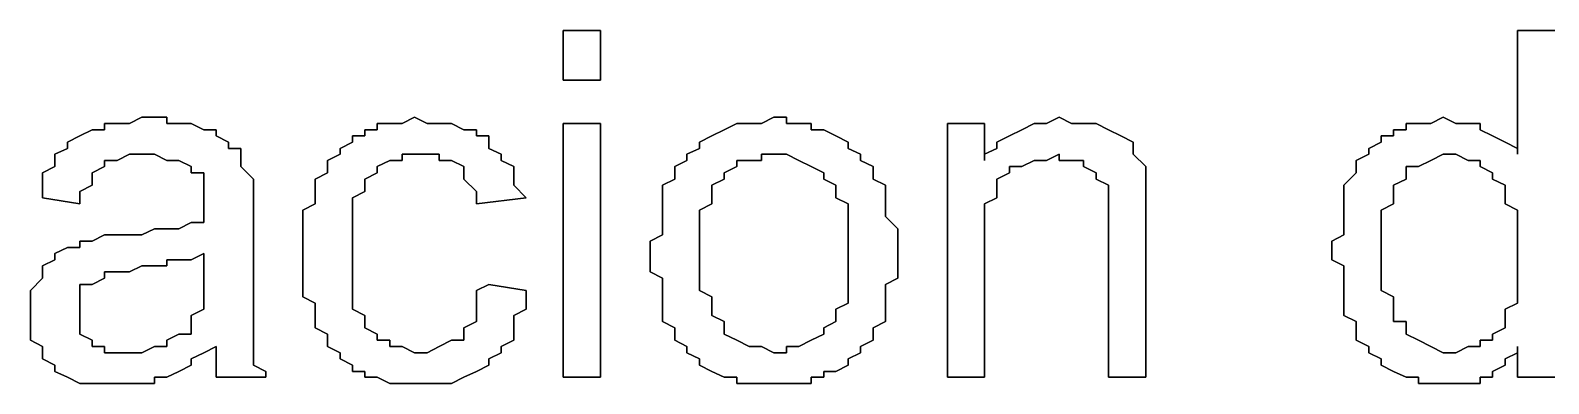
# Model space of a CAD drawing. Header units: metres. Extents: x 2.9 to 42.8, y 1.7 to 28.7.
# Drawn here: x 40.192 to 40.6242, y 16.0549 to 16.1555 of the extents above; entities that cross this region are included whole.
import ezdxf

# ---------------------------------------------------------------- set-up
doc = ezdxf.new("R2010")
doc.units = ezdxf.units.M
doc.layers.add('GRIS', color=8, linetype='Continuous')

msp = doc.modelspace()

# ---------------------------------------------------------------- linework, layer by layer
at = {"layer": 'GRIS', "lineweight": -3}
for points in [[(40.3543, 16.1555), (40.3437, 16.1555), (40.3543, 16.1555)], [(40.3437, 16.1555), (40.3437, 16.1413), (40.3437, 16.1555)], [(40.3543, 16.1413), (40.3543, 16.1555), (40.3543, 16.1413)], [(40.6259, 16.1555), (40.6153, 16.1555), (40.6259, 16.1555)], [(40.6153, 16.1555), (40.6153, 16.1202), (40.6153, 16.1555)], [(40.3437, 16.1413), (40.3543, 16.1413), (40.3437, 16.1413)], [(40.2167, 16.129), (40.2131, 16.129), (40.2167, 16.129)], [(40.2131, 16.129), (40.2131, 16.1272), (40.2131, 16.129)], [(40.2202, 16.129), (40.2167, 16.129), (40.2202, 16.129)], [(40.2237, 16.1308), (40.2202, 16.129), (40.2237, 16.1308)], [(40.2273, 16.1308), (40.2237, 16.1308), (40.2273, 16.1308)], [(40.2308, 16.1308), (40.2273, 16.1308), (40.2308, 16.1308)], [(40.2308, 16.129), (40.2308, 16.1308), (40.2308, 16.129)], [(40.2343, 16.129), (40.2308, 16.129), (40.2343, 16.129)], [(40.2378, 16.129), (40.2343, 16.129), (40.2378, 16.129)], [(40.2414, 16.1272), (40.2378, 16.129), (40.2414, 16.1272)], [(40.2943, 16.129), (40.2907, 16.129), (40.2943, 16.129)], [(40.2907, 16.129), (40.2907, 16.1272), (40.2907, 16.129)], [(40.2978, 16.129), (40.2943, 16.129), (40.2978, 16.129)], [(40.3013, 16.1308), (40.2978, 16.129), (40.3013, 16.1308)], [(40.3049, 16.129), (40.3013, 16.1308), (40.3049, 16.129)], [(40.3084, 16.129), (40.3049, 16.129), (40.3084, 16.129)], [(40.3119, 16.129), (40.3084, 16.129), (40.3119, 16.129)], [(40.3154, 16.1272), (40.3119, 16.129), (40.3154, 16.1272)], [(40.3543, 16.129), (40.3437, 16.129), (40.3543, 16.129)], [(40.3437, 16.129), (40.3437, 16.0567), (40.3437, 16.129)], [(40.3543, 16.0567), (40.3543, 16.129), (40.3543, 16.0567)], [(40.3931, 16.129), (40.3895, 16.1272), (40.3931, 16.129)], [(40.3966, 16.129), (40.3931, 16.129), (40.3966, 16.129)], [(40.4001, 16.129), (40.3966, 16.129), (40.4001, 16.129)], [(40.4036, 16.1308), (40.4001, 16.129), (40.4036, 16.1308)], [(40.4072, 16.1308), (40.4036, 16.1308), (40.4072, 16.1308)], [(40.4072, 16.129), (40.4072, 16.1308), (40.4072, 16.129)], [(40.4107, 16.129), (40.4072, 16.129), (40.4107, 16.129)], [(40.4142, 16.129), (40.4107, 16.129), (40.4142, 16.129)], [(40.4142, 16.1272), (40.4142, 16.129), (40.4142, 16.1272)], [(40.4636, 16.129), (40.453, 16.129), (40.4636, 16.129)], [(40.453, 16.129), (40.453, 16.0567), (40.453, 16.129)], [(40.4636, 16.1184), (40.4636, 16.129), (40.4636, 16.1184)], [(40.4777, 16.129), (40.4742, 16.1272), (40.4777, 16.129)], [(40.4812, 16.129), (40.4777, 16.129), (40.4812, 16.129)], [(40.4848, 16.1308), (40.4812, 16.129), (40.4848, 16.1308)], [(40.4883, 16.129), (40.4848, 16.1308), (40.4883, 16.129)], [(40.4918, 16.129), (40.4883, 16.129), (40.4918, 16.129)], [(40.4954, 16.129), (40.4918, 16.129), (40.4954, 16.129)], [(40.4989, 16.1272), (40.4954, 16.129), (40.4989, 16.1272)], [(40.5871, 16.129), (40.5836, 16.129), (40.5871, 16.129)], [(40.5836, 16.129), (40.5836, 16.1272), (40.5836, 16.129)], [(40.5906, 16.129), (40.5871, 16.129), (40.5906, 16.129)], [(40.5941, 16.1308), (40.5906, 16.129), (40.5941, 16.1308)], [(40.5977, 16.129), (40.5941, 16.1308), (40.5977, 16.129)], [(40.6012, 16.129), (40.5977, 16.129), (40.6012, 16.129)], [(40.6047, 16.129), (40.6012, 16.129), (40.6047, 16.129)], [(40.6047, 16.1272), (40.6047, 16.129), (40.6047, 16.1272)], [(40.2061, 16.1255), (40.2026, 16.1237), (40.2061, 16.1255)], [(40.2026, 16.1237), (40.2026, 16.1219), (40.2026, 16.1237)], [(40.2096, 16.1272), (40.2061, 16.1255), (40.2096, 16.1272)], [(40.2131, 16.1272), (40.2096, 16.1272), (40.2131, 16.1272)], [(40.2449, 16.1272), (40.2414, 16.1272), (40.2449, 16.1272)], [(40.2449, 16.1255), (40.2449, 16.1272), (40.2449, 16.1255)], [(40.2484, 16.1237), (40.2449, 16.1255), (40.2484, 16.1237)], [(40.2484, 16.1219), (40.2484, 16.1237), (40.2484, 16.1219)], [(40.2837, 16.1237), (40.2802, 16.1219), (40.2837, 16.1237)], [(40.2872, 16.1255), (40.2837, 16.1255), (40.2872, 16.1255)], [(40.2837, 16.1255), (40.2837, 16.1237), (40.2837, 16.1255)], [(40.2907, 16.1272), (40.2872, 16.1272), (40.2907, 16.1272)], [(40.2872, 16.1272), (40.2872, 16.1255), (40.2872, 16.1272)], [(40.319, 16.1272), (40.3154, 16.1272), (40.319, 16.1272)], [(40.319, 16.1255), (40.319, 16.1272), (40.319, 16.1255)], [(40.3225, 16.1255), (40.319, 16.1255), (40.3225, 16.1255)], [(40.3225, 16.1237), (40.3225, 16.1255), (40.3225, 16.1237)], [(40.3225, 16.1219), (40.3225, 16.1237), (40.3225, 16.1219)], [(40.386, 16.1255), (40.3825, 16.1237), (40.386, 16.1255)], [(40.3825, 16.1237), (40.3825, 16.1219), (40.3825, 16.1237)], [(40.3895, 16.1272), (40.386, 16.1255), (40.3895, 16.1272)], [(40.4178, 16.1272), (40.4142, 16.1272), (40.4178, 16.1272)], [(40.4213, 16.1255), (40.4178, 16.1272), (40.4213, 16.1255)], [(40.4248, 16.1237), (40.4213, 16.1255), (40.4248, 16.1237)], [(40.4248, 16.1219), (40.4248, 16.1237), (40.4248, 16.1219)], [(40.4707, 16.1255), (40.4671, 16.1237), (40.4707, 16.1255)], [(40.4671, 16.1237), (40.4671, 16.1219), (40.4671, 16.1237)], [(40.4742, 16.1272), (40.4707, 16.1255), (40.4742, 16.1272)], [(40.5024, 16.1255), (40.4989, 16.1272), (40.5024, 16.1255)], [(40.5059, 16.1237), (40.5024, 16.1255), (40.5059, 16.1237)], [(40.5059, 16.1219), (40.5059, 16.1237), (40.5059, 16.1219)], [(40.5765, 16.1237), (40.573, 16.1219), (40.5765, 16.1237)], [(40.58, 16.1255), (40.5765, 16.1255), (40.58, 16.1255)], [(40.5765, 16.1255), (40.5765, 16.1237), (40.5765, 16.1255)], [(40.5836, 16.1272), (40.58, 16.1272), (40.5836, 16.1272)], [(40.58, 16.1272), (40.58, 16.1255), (40.58, 16.1272)], [(40.6082, 16.1255), (40.6047, 16.1272), (40.6082, 16.1255)], [(40.6118, 16.1237), (40.6082, 16.1255), (40.6118, 16.1237)], [(40.6153, 16.1219), (40.6118, 16.1237), (40.6153, 16.1219)], [(40.2026, 16.1219), (40.199, 16.1202), (40.2026, 16.1219)], [(40.199, 16.1202), (40.199, 16.1184), (40.199, 16.1202)], [(40.2167, 16.1184), (40.2202, 16.1202), (40.2167, 16.1184)], [(40.2202, 16.1202), (40.2237, 16.1202), (40.2202, 16.1202)], [(40.2237, 16.1202), (40.2273, 16.1202), (40.2237, 16.1202)], [(40.2273, 16.1202), (40.2308, 16.1184), (40.2273, 16.1202)], [(40.2519, 16.1219), (40.2484, 16.1219), (40.2519, 16.1219)], [(40.2519, 16.1202), (40.2519, 16.1219), (40.2519, 16.1202)], [(40.2519, 16.1184), (40.2519, 16.1202), (40.2519, 16.1184)], [(40.2802, 16.1202), (40.2766, 16.1184), (40.2802, 16.1202)], [(40.2802, 16.1219), (40.2802, 16.1202), (40.2802, 16.1219)], [(40.2978, 16.1184), (40.2978, 16.1202), (40.2978, 16.1184)], [(40.2978, 16.1202), (40.3013, 16.1202), (40.2978, 16.1202)], [(40.3013, 16.1202), (40.3049, 16.1202), (40.3013, 16.1202)], [(40.3049, 16.1202), (40.3084, 16.1202), (40.3049, 16.1202)], [(40.3084, 16.1202), (40.3084, 16.1184), (40.3084, 16.1202)], [(40.326, 16.1202), (40.3225, 16.1219), (40.326, 16.1202)], [(40.326, 16.1184), (40.326, 16.1202), (40.326, 16.1184)], [(40.3825, 16.1219), (40.3789, 16.1202), (40.3825, 16.1219)], [(40.3789, 16.1202), (40.3789, 16.1184), (40.3789, 16.1202)], [(40.4001, 16.1184), (40.4001, 16.1202), (40.4001, 16.1184)], [(40.4001, 16.1202), (40.4036, 16.1202), (40.4001, 16.1202)], [(40.4036, 16.1202), (40.4072, 16.1202), (40.4036, 16.1202)], [(40.4072, 16.1202), (40.4107, 16.1184), (40.4072, 16.1202)], [(40.4283, 16.1202), (40.4248, 16.1219), (40.4283, 16.1202)], [(40.4283, 16.1184), (40.4283, 16.1202), (40.4283, 16.1184)], [(40.4671, 16.1219), (40.4636, 16.1202), (40.4671, 16.1219)], [(40.4636, 16.1202), (40.4636, 16.1184), (40.4636, 16.1202)], [(40.4812, 16.1184), (40.4848, 16.1202), (40.4812, 16.1184)], [(40.4848, 16.1202), (40.4848, 16.1184), (40.4848, 16.1202)], [(40.5059, 16.1202), (40.5059, 16.1219), (40.5059, 16.1202)], [(40.5095, 16.1167), (40.5059, 16.1202), (40.5095, 16.1167)], [(40.573, 16.1202), (40.5694, 16.1184), (40.573, 16.1202)], [(40.573, 16.1219), (40.573, 16.1202), (40.573, 16.1219)], [(40.5906, 16.1184), (40.5941, 16.1202), (40.5906, 16.1184)], [(40.5941, 16.1202), (40.5977, 16.1202), (40.5941, 16.1202)], [(40.5977, 16.1202), (40.6012, 16.1184), (40.5977, 16.1202)], [(40.6153, 16.1202), (40.6153, 16.1219), (40.6153, 16.1202)], [(40.199, 16.1167), (40.1955, 16.1149), (40.199, 16.1167)], [(40.1955, 16.1149), (40.1955, 16.1131), (40.1955, 16.1149)], [(40.199, 16.1184), (40.199, 16.1167), (40.199, 16.1184)], [(40.2096, 16.1149), (40.2131, 16.1167), (40.2096, 16.1149)], [(40.2096, 16.1131), (40.2096, 16.1149), (40.2096, 16.1131)], [(40.2131, 16.1167), (40.2131, 16.1184), (40.2131, 16.1167)], [(40.2131, 16.1184), (40.2167, 16.1184), (40.2131, 16.1184)], [(40.2308, 16.1184), (40.2343, 16.1184), (40.2308, 16.1184)], [(40.2343, 16.1184), (40.2378, 16.1167), (40.2343, 16.1184)], [(40.2378, 16.1167), (40.2378, 16.1149), (40.2378, 16.1167)], [(40.2378, 16.1149), (40.2414, 16.1149), (40.2378, 16.1149)], [(40.2414, 16.1149), (40.2414, 16.1131), (40.2414, 16.1149)], [(40.2519, 16.1167), (40.2519, 16.1184), (40.2519, 16.1167)], [(40.2555, 16.1131), (40.2519, 16.1167), (40.2555, 16.1131)], [(40.2766, 16.1149), (40.2731, 16.1131), (40.2766, 16.1149)], [(40.2766, 16.1184), (40.2766, 16.1167), (40.2766, 16.1184)], [(40.2766, 16.1167), (40.2766, 16.1149), (40.2766, 16.1167)], [(40.2872, 16.1131), (40.2907, 16.1149), (40.2872, 16.1131)], [(40.2907, 16.1167), (40.2943, 16.1184), (40.2907, 16.1167)], [(40.2907, 16.1149), (40.2907, 16.1167), (40.2907, 16.1149)], [(40.2943, 16.1184), (40.2978, 16.1184), (40.2943, 16.1184)], [(40.3084, 16.1184), (40.3119, 16.1184), (40.3084, 16.1184)], [(40.3119, 16.1184), (40.3154, 16.1167), (40.3119, 16.1184)], [(40.3154, 16.1167), (40.3154, 16.1149), (40.3154, 16.1167)], [(40.3154, 16.1149), (40.3154, 16.1131), (40.3154, 16.1149)], [(40.3296, 16.1167), (40.326, 16.1184), (40.3296, 16.1167)], [(40.3296, 16.1149), (40.3296, 16.1167), (40.3296, 16.1149)], [(40.3296, 16.1131), (40.3296, 16.1149), (40.3296, 16.1131)], [(40.3789, 16.1184), (40.3754, 16.1167), (40.3789, 16.1184)], [(40.3754, 16.1167), (40.3754, 16.1149), (40.3754, 16.1167)], [(40.3754, 16.1149), (40.3754, 16.1131), (40.3754, 16.1149)], [(40.3895, 16.1149), (40.3931, 16.1167), (40.3895, 16.1149)], [(40.3895, 16.1131), (40.3895, 16.1149), (40.3895, 16.1131)], [(40.3931, 16.1167), (40.3931, 16.1184), (40.3931, 16.1167)], [(40.3931, 16.1184), (40.3966, 16.1184), (40.3931, 16.1184)], [(40.3966, 16.1184), (40.4001, 16.1184), (40.3966, 16.1184)], [(40.4107, 16.1184), (40.4142, 16.1167), (40.4107, 16.1184)], [(40.4142, 16.1167), (40.4178, 16.1149), (40.4142, 16.1167)], [(40.4178, 16.1149), (40.4178, 16.1131), (40.4178, 16.1149)], [(40.4319, 16.1167), (40.4283, 16.1184), (40.4319, 16.1167)], [(40.4319, 16.1149), (40.4319, 16.1167), (40.4319, 16.1149)], [(40.4319, 16.1131), (40.4319, 16.1149), (40.4319, 16.1131)], [(40.4671, 16.1131), (40.4707, 16.1149), (40.4671, 16.1131)], [(40.4707, 16.1149), (40.4707, 16.1167), (40.4707, 16.1149)], [(40.4707, 16.1167), (40.4742, 16.1167), (40.4707, 16.1167)], [(40.4742, 16.1167), (40.4777, 16.1184), (40.4742, 16.1167)], [(40.4777, 16.1184), (40.4812, 16.1184), (40.4777, 16.1184)], [(40.4848, 16.1184), (40.4883, 16.1184), (40.4848, 16.1184)], [(40.4883, 16.1184), (40.4918, 16.1184), (40.4883, 16.1184)], [(40.4918, 16.1184), (40.4918, 16.1167), (40.4918, 16.1184)], [(40.4918, 16.1167), (40.4954, 16.1149), (40.4918, 16.1167)], [(40.4954, 16.1149), (40.4954, 16.1131), (40.4954, 16.1149)], [(40.5095, 16.1149), (40.5095, 16.1167), (40.5095, 16.1149)], [(40.5095, 16.1131), (40.5095, 16.1149), (40.5095, 16.1131)], [(40.5694, 16.1149), (40.5659, 16.1114), (40.5694, 16.1149)], [(40.5694, 16.1184), (40.5694, 16.1167), (40.5694, 16.1184)], [(40.5694, 16.1167), (40.5694, 16.1149), (40.5694, 16.1167)], [(40.5836, 16.1149), (40.5836, 16.1167), (40.5836, 16.1149)], [(40.5836, 16.1167), (40.5871, 16.1167), (40.5836, 16.1167)], [(40.5836, 16.1131), (40.5836, 16.1149), (40.5836, 16.1131)], [(40.5871, 16.1167), (40.5906, 16.1184), (40.5871, 16.1167)], [(40.6012, 16.1184), (40.6047, 16.1184), (40.6012, 16.1184)], [(40.6047, 16.1184), (40.6047, 16.1167), (40.6047, 16.1184)], [(40.6047, 16.1167), (40.6082, 16.1149), (40.6047, 16.1167)], [(40.6082, 16.1149), (40.6082, 16.1131), (40.6082, 16.1149)], [(40.1955, 16.1131), (40.1955, 16.1096), (40.1955, 16.1131)], [(40.2061, 16.1096), (40.2096, 16.1114), (40.2061, 16.1096)], [(40.2096, 16.1114), (40.2096, 16.1131), (40.2096, 16.1114)], [(40.2414, 16.1131), (40.2414, 16.1114), (40.2414, 16.1131)], [(40.2414, 16.1114), (40.2414, 16.1078), (40.2414, 16.1114)], [(40.2555, 16.1096), (40.2555, 16.1131), (40.2555, 16.1096)], [(40.2731, 16.1131), (40.2731, 16.1114), (40.2731, 16.1131)], [(40.2731, 16.1114), (40.2731, 16.1096), (40.2731, 16.1114)], [(40.2872, 16.1114), (40.2872, 16.1131), (40.2872, 16.1114)], [(40.2872, 16.1096), (40.2872, 16.1114), (40.2872, 16.1096)], [(40.3154, 16.1131), (40.319, 16.1096), (40.3154, 16.1131)], [(40.3296, 16.1114), (40.3296, 16.1131), (40.3296, 16.1114)], [(40.3331, 16.1078), (40.3296, 16.1114), (40.3331, 16.1078)], [(40.3754, 16.1131), (40.3719, 16.1114), (40.3754, 16.1131)], [(40.3719, 16.1114), (40.3719, 16.1096), (40.3719, 16.1114)], [(40.386, 16.1114), (40.3895, 16.1131), (40.386, 16.1114)], [(40.386, 16.1096), (40.386, 16.1114), (40.386, 16.1096)], [(40.4178, 16.1131), (40.4213, 16.1114), (40.4178, 16.1131)], [(40.4213, 16.1114), (40.4213, 16.1096), (40.4213, 16.1114)], [(40.4354, 16.1114), (40.4319, 16.1131), (40.4354, 16.1114)], [(40.4354, 16.1096), (40.4354, 16.1114), (40.4354, 16.1096)], [(40.4671, 16.1114), (40.4671, 16.1131), (40.4671, 16.1114)], [(40.4671, 16.1096), (40.4671, 16.1114), (40.4671, 16.1096)], [(40.4954, 16.1131), (40.4989, 16.1114), (40.4954, 16.1131)], [(40.4989, 16.1114), (40.4989, 16.1096), (40.4989, 16.1114)], [(40.5095, 16.1114), (40.5095, 16.1131), (40.5095, 16.1114)], [(40.5095, 16.1096), (40.5095, 16.1114), (40.5095, 16.1096)], [(40.5659, 16.1114), (40.5659, 16.1096), (40.5659, 16.1114)], [(40.58, 16.1114), (40.5836, 16.1131), (40.58, 16.1114)], [(40.58, 16.1096), (40.58, 16.1114), (40.58, 16.1096)], [(40.6082, 16.1131), (40.6118, 16.1114), (40.6082, 16.1131)], [(40.6118, 16.1114), (40.6118, 16.1096), (40.6118, 16.1114)], [(40.1955, 16.1096), (40.1955, 16.1078), (40.1955, 16.1096)], [(40.1955, 16.1078), (40.2061, 16.1061), (40.1955, 16.1078)], [(40.2061, 16.1061), (40.2061, 16.1096), (40.2061, 16.1061)], [(40.2414, 16.1078), (40.2414, 16.1043), (40.2414, 16.1078)], [(40.2555, 16.1078), (40.2555, 16.1096), (40.2555, 16.1078)], [(40.2555, 16.1043), (40.2555, 16.1078), (40.2555, 16.1043)], [(40.2731, 16.1096), (40.2731, 16.1061), (40.2731, 16.1096)], [(40.2837, 16.1078), (40.2872, 16.1096), (40.2837, 16.1078)], [(40.2837, 16.1061), (40.2837, 16.1078), (40.2837, 16.1061)], [(40.319, 16.1096), (40.319, 16.1078), (40.319, 16.1096)], [(40.319, 16.1078), (40.319, 16.1061), (40.319, 16.1078)], [(40.319, 16.1061), (40.3331, 16.1078), (40.319, 16.1061)], [(40.3719, 16.1096), (40.3719, 16.1078), (40.3719, 16.1096)], [(40.3719, 16.1078), (40.3719, 16.1061), (40.3719, 16.1078)], [(40.386, 16.1078), (40.386, 16.1096), (40.386, 16.1078)], [(40.386, 16.1061), (40.386, 16.1078), (40.386, 16.1061)], [(40.4213, 16.1096), (40.4213, 16.1078), (40.4213, 16.1096)], [(40.4213, 16.1078), (40.4248, 16.1061), (40.4213, 16.1078)], [(40.4354, 16.1061), (40.4354, 16.1096), (40.4354, 16.1061)], [(40.4636, 16.1061), (40.4671, 16.1078), (40.4636, 16.1061)], [(40.4671, 16.1078), (40.4671, 16.1096), (40.4671, 16.1078)], [(40.4989, 16.1096), (40.4989, 16.1078), (40.4989, 16.1096)], [(40.4989, 16.1078), (40.4989, 16.1061), (40.4989, 16.1078)], [(40.5095, 16.1061), (40.5095, 16.1096), (40.5095, 16.1061)], [(40.5659, 16.1096), (40.5659, 16.1061), (40.5659, 16.1096)], [(40.58, 16.1078), (40.58, 16.1096), (40.58, 16.1078)], [(40.58, 16.1061), (40.58, 16.1078), (40.58, 16.1061)], [(40.6118, 16.1096), (40.6118, 16.1078), (40.6118, 16.1096)], [(40.6118, 16.1078), (40.6118, 16.1061), (40.6118, 16.1078)], [(40.2414, 16.1043), (40.2414, 16.1025), (40.2414, 16.1043)], [(40.2414, 16.1025), (40.2414, 16.1008), (40.2414, 16.1025)], [(40.2555, 16.1025), (40.2555, 16.1043), (40.2555, 16.1025)], [(40.2555, 16.0867), (40.2555, 16.1025), (40.2555, 16.0867)], [(40.2731, 16.1061), (40.2696, 16.1043), (40.2731, 16.1061)], [(40.2696, 16.1043), (40.2696, 16.1025), (40.2696, 16.1043)], [(40.2696, 16.1025), (40.2696, 16.099), (40.2696, 16.1025)], [(40.2837, 16.1043), (40.2837, 16.1061), (40.2837, 16.1043)], [(40.2837, 16.1008), (40.2837, 16.1043), (40.2837, 16.1008)], [(40.3719, 16.1061), (40.3719, 16.1025), (40.3719, 16.1061)], [(40.3719, 16.1025), (40.3719, 16.1008), (40.3719, 16.1025)], [(40.3825, 16.1043), (40.386, 16.1061), (40.3825, 16.1043)], [(40.3825, 16.1008), (40.3825, 16.1043), (40.3825, 16.1008)], [(40.4248, 16.1061), (40.4248, 16.1025), (40.4248, 16.1061)], [(40.4248, 16.1025), (40.4248, 16.1008), (40.4248, 16.1025)], [(40.4354, 16.1043), (40.4354, 16.1061), (40.4354, 16.1043)], [(40.4354, 16.1025), (40.4354, 16.1043), (40.4354, 16.1025)], [(40.4389, 16.099), (40.4354, 16.1025), (40.4389, 16.099)], [(40.4636, 16.1025), (40.4636, 16.1061), (40.4636, 16.1025)], [(40.4636, 16.1008), (40.4636, 16.1025), (40.4636, 16.1008)], [(40.4989, 16.1061), (40.4989, 16.1025), (40.4989, 16.1061)], [(40.4989, 16.1025), (40.4989, 16.1008), (40.4989, 16.1025)], [(40.5095, 16.1043), (40.5095, 16.1061), (40.5095, 16.1043)], [(40.5095, 16.1008), (40.5095, 16.1043), (40.5095, 16.1008)], [(40.5659, 16.1061), (40.5659, 16.1043), (40.5659, 16.1061)], [(40.5659, 16.1043), (40.5659, 16.1025), (40.5659, 16.1043)], [(40.5659, 16.1025), (40.5659, 16.099), (40.5659, 16.1025)], [(40.5765, 16.1043), (40.58, 16.1061), (40.5765, 16.1043)], [(40.5765, 16.1008), (40.5765, 16.1043), (40.5765, 16.1008)], [(40.6118, 16.1061), (40.6153, 16.1043), (40.6118, 16.1061)], [(40.6153, 16.1043), (40.6153, 16.1025), (40.6153, 16.1043)], [(40.6153, 16.1025), (40.6153, 16.099), (40.6153, 16.1025)], [(40.2273, 16.099), (40.2237, 16.0973), (40.2273, 16.099)], [(40.2308, 16.099), (40.2273, 16.099), (40.2308, 16.099)], [(40.2343, 16.099), (40.2308, 16.099), (40.2343, 16.099)], [(40.2378, 16.1008), (40.2343, 16.099), (40.2378, 16.1008)], [(40.2414, 16.1008), (40.2378, 16.1008), (40.2414, 16.1008)], [(40.2696, 16.099), (40.2696, 16.0973), (40.2696, 16.099)], [(40.2837, 16.099), (40.2837, 16.1008), (40.2837, 16.099)], [(40.2837, 16.0955), (40.2837, 16.099), (40.2837, 16.0955)], [(40.3719, 16.1008), (40.3719, 16.0973), (40.3719, 16.1008)], [(40.3825, 16.099), (40.3825, 16.1008), (40.3825, 16.099)], [(40.3825, 16.0955), (40.3825, 16.099), (40.3825, 16.0955)], [(40.4248, 16.1008), (40.4248, 16.0973), (40.4248, 16.1008)], [(40.4389, 16.0973), (40.4389, 16.099), (40.4389, 16.0973)], [(40.4636, 16.0973), (40.4636, 16.1008), (40.4636, 16.0973)], [(40.4989, 16.1008), (40.4989, 16.0567), (40.4989, 16.1008)], [(40.5095, 16.0567), (40.5095, 16.1008), (40.5095, 16.0567)], [(40.5659, 16.099), (40.5659, 16.0973), (40.5659, 16.099)], [(40.5765, 16.099), (40.5765, 16.1008), (40.5765, 16.099)], [(40.5765, 16.0955), (40.5765, 16.099), (40.5765, 16.0955)], [(40.6153, 16.099), (40.6153, 16.0973), (40.6153, 16.099)], [(40.2026, 16.0937), (40.199, 16.092), (40.2026, 16.0937)], [(40.2061, 16.0937), (40.2026, 16.0937), (40.2061, 16.0937)], [(40.2096, 16.0955), (40.2061, 16.0955), (40.2096, 16.0955)], [(40.2061, 16.0955), (40.2061, 16.0937), (40.2061, 16.0955)], [(40.2131, 16.0973), (40.2096, 16.0955), (40.2131, 16.0973)], [(40.2167, 16.0973), (40.2131, 16.0973), (40.2167, 16.0973)], [(40.2202, 16.0973), (40.2167, 16.0973), (40.2202, 16.0973)], [(40.2237, 16.0973), (40.2202, 16.0973), (40.2237, 16.0973)], [(40.2696, 16.0973), (40.2696, 16.0937), (40.2696, 16.0973)], [(40.2696, 16.0937), (40.2696, 16.092), (40.2696, 16.0937)], [(40.2837, 16.0937), (40.2837, 16.0955), (40.2837, 16.0937)], [(40.2837, 16.092), (40.2837, 16.0937), (40.2837, 16.092)], [(40.3719, 16.0973), (40.3684, 16.0955), (40.3719, 16.0973)], [(40.3684, 16.0955), (40.3684, 16.092), (40.3684, 16.0955)], [(40.3825, 16.0937), (40.3825, 16.0955), (40.3825, 16.0937)], [(40.3825, 16.092), (40.3825, 16.0937), (40.3825, 16.092)], [(40.4248, 16.0973), (40.4248, 16.0955), (40.4248, 16.0973)], [(40.4248, 16.0955), (40.4248, 16.092), (40.4248, 16.0955)], [(40.4389, 16.0937), (40.4389, 16.0973), (40.4389, 16.0937)], [(40.4389, 16.0902), (40.4389, 16.0937), (40.4389, 16.0902)], [(40.4636, 16.0955), (40.4636, 16.0973), (40.4636, 16.0955)], [(40.4636, 16.0567), (40.4636, 16.0955), (40.4636, 16.0567)], [(40.5659, 16.0973), (40.5624, 16.0955), (40.5659, 16.0973)], [(40.5624, 16.0955), (40.5624, 16.092), (40.5624, 16.0955)], [(40.5765, 16.0937), (40.5765, 16.0955), (40.5765, 16.0937)], [(40.5765, 16.092), (40.5765, 16.0937), (40.5765, 16.092)], [(40.6153, 16.0973), (40.6153, 16.0937), (40.6153, 16.0973)], [(40.6153, 16.0937), (40.6153, 16.0902), (40.6153, 16.0937)], [(40.199, 16.0902), (40.1955, 16.0884), (40.199, 16.0902)], [(40.199, 16.092), (40.199, 16.0902), (40.199, 16.092)], [(40.2308, 16.0884), (40.2308, 16.0902), (40.2308, 16.0884)], [(40.2308, 16.0902), (40.2343, 16.0902), (40.2308, 16.0902)], [(40.2343, 16.0902), (40.2378, 16.0902), (40.2343, 16.0902)], [(40.2378, 16.0902), (40.2414, 16.092), (40.2378, 16.0902)], [(40.2414, 16.092), (40.2414, 16.0884), (40.2414, 16.092)], [(40.2696, 16.092), (40.2696, 16.0902), (40.2696, 16.092)], [(40.2696, 16.0902), (40.2696, 16.0867), (40.2696, 16.0902)], [(40.2837, 16.0884), (40.2837, 16.092), (40.2837, 16.0884)], [(40.3684, 16.092), (40.3684, 16.0902), (40.3684, 16.092)], [(40.3684, 16.0902), (40.3684, 16.0867), (40.3684, 16.0902)], [(40.3825, 16.0884), (40.3825, 16.092), (40.3825, 16.0884)], [(40.4248, 16.092), (40.4248, 16.0884), (40.4248, 16.092)], [(40.4389, 16.0867), (40.4389, 16.0902), (40.4389, 16.0867)], [(40.5624, 16.092), (40.5624, 16.0902), (40.5624, 16.092)], [(40.5624, 16.0902), (40.5659, 16.0884), (40.5624, 16.0902)], [(40.5765, 16.0884), (40.5765, 16.092), (40.5765, 16.0884)], [(40.6153, 16.0902), (40.6153, 16.0884), (40.6153, 16.0902)], [(40.1955, 16.0849), (40.192, 16.0814), (40.1955, 16.0849)], [(40.1955, 16.0884), (40.1955, 16.0867), (40.1955, 16.0884)], [(40.1955, 16.0867), (40.1955, 16.0849), (40.1955, 16.0867)], [(40.2096, 16.0831), (40.2131, 16.0849), (40.2096, 16.0831)], [(40.2131, 16.0849), (40.2131, 16.0867), (40.2131, 16.0849)], [(40.2131, 16.0867), (40.2167, 16.0867), (40.2131, 16.0867)], [(40.2167, 16.0867), (40.2202, 16.0867), (40.2167, 16.0867)], [(40.2202, 16.0867), (40.2237, 16.0884), (40.2202, 16.0867)], [(40.2237, 16.0884), (40.2273, 16.0884), (40.2237, 16.0884)], [(40.2273, 16.0884), (40.2308, 16.0884), (40.2273, 16.0884)], [(40.2414, 16.0884), (40.2414, 16.0867), (40.2414, 16.0884)], [(40.2414, 16.0867), (40.2414, 16.0849), (40.2414, 16.0867)], [(40.2414, 16.0849), (40.2414, 16.0814), (40.2414, 16.0849)], [(40.2555, 16.0831), (40.2555, 16.0867), (40.2555, 16.0831)], [(40.2696, 16.0867), (40.2696, 16.0849), (40.2696, 16.0867)], [(40.2696, 16.0849), (40.2696, 16.0814), (40.2696, 16.0849)], [(40.2837, 16.0867), (40.2837, 16.0884), (40.2837, 16.0867)], [(40.2837, 16.0831), (40.2837, 16.0867), (40.2837, 16.0831)], [(40.3684, 16.0867), (40.3719, 16.0849), (40.3684, 16.0867)], [(40.3719, 16.0849), (40.3719, 16.0814), (40.3719, 16.0849)], [(40.3825, 16.0867), (40.3825, 16.0884), (40.3825, 16.0867)], [(40.3825, 16.0831), (40.3825, 16.0867), (40.3825, 16.0831)], [(40.4248, 16.0884), (40.4248, 16.0849), (40.4248, 16.0884)], [(40.4248, 16.0849), (40.4248, 16.0831), (40.4248, 16.0849)], [(40.4354, 16.0831), (40.4389, 16.0849), (40.4354, 16.0831)], [(40.4389, 16.0849), (40.4389, 16.0867), (40.4389, 16.0849)], [(40.5659, 16.0884), (40.5659, 16.0867), (40.5659, 16.0884)], [(40.5659, 16.0867), (40.5659, 16.0831), (40.5659, 16.0867)], [(40.5765, 16.0867), (40.5765, 16.0884), (40.5765, 16.0867)], [(40.5765, 16.0831), (40.5765, 16.0867), (40.5765, 16.0831)], [(40.6153, 16.0884), (40.6153, 16.0849), (40.6153, 16.0884)], [(40.6153, 16.0849), (40.6153, 16.0831), (40.6153, 16.0849)], [(40.192, 16.0814), (40.192, 16.0796), (40.192, 16.0814)], [(40.2061, 16.0814), (40.2061, 16.0831), (40.2061, 16.0814)], [(40.2061, 16.0831), (40.2096, 16.0831), (40.2061, 16.0831)], [(40.2061, 16.0796), (40.2061, 16.0814), (40.2061, 16.0796)], [(40.2414, 16.0814), (40.2414, 16.0796), (40.2414, 16.0814)], [(40.2555, 16.0796), (40.2555, 16.0831), (40.2555, 16.0796)], [(40.2696, 16.0814), (40.2696, 16.0796), (40.2696, 16.0814)], [(40.2837, 16.0814), (40.2837, 16.0831), (40.2837, 16.0814)], [(40.2837, 16.0796), (40.2837, 16.0814), (40.2837, 16.0796)], [(40.3225, 16.0831), (40.319, 16.0814), (40.3225, 16.0831)], [(40.319, 16.0814), (40.319, 16.0778), (40.319, 16.0814)], [(40.3331, 16.0814), (40.3225, 16.0831), (40.3331, 16.0814)], [(40.3331, 16.0778), (40.3331, 16.0814), (40.3331, 16.0778)], [(40.3719, 16.0814), (40.3719, 16.0796), (40.3719, 16.0814)], [(40.3825, 16.0814), (40.3825, 16.0831), (40.3825, 16.0814)], [(40.386, 16.0796), (40.3825, 16.0814), (40.386, 16.0796)], [(40.4248, 16.0831), (40.4248, 16.0814), (40.4248, 16.0831)], [(40.4248, 16.0814), (40.4248, 16.0778), (40.4248, 16.0814)], [(40.4354, 16.0796), (40.4354, 16.0831), (40.4354, 16.0796)], [(40.5659, 16.0831), (40.5659, 16.0814), (40.5659, 16.0831)], [(40.5659, 16.0814), (40.5659, 16.0796), (40.5659, 16.0814)], [(40.5765, 16.0814), (40.5765, 16.0831), (40.5765, 16.0814)], [(40.58, 16.0796), (40.5765, 16.0814), (40.58, 16.0796)], [(40.6153, 16.0831), (40.6153, 16.0814), (40.6153, 16.0831)], [(40.6153, 16.0814), (40.6153, 16.0778), (40.6153, 16.0814)], [(40.192, 16.0796), (40.192, 16.0778), (40.192, 16.0796)], [(40.192, 16.0778), (40.192, 16.0743), (40.192, 16.0778)], [(40.2061, 16.0761), (40.2061, 16.0796), (40.2061, 16.0761)], [(40.2061, 16.0726), (40.2061, 16.0761), (40.2061, 16.0726)], [(40.2414, 16.0761), (40.2378, 16.0743), (40.2414, 16.0761)], [(40.2414, 16.0796), (40.2414, 16.0778), (40.2414, 16.0796)], [(40.2414, 16.0778), (40.2414, 16.0761), (40.2414, 16.0778)], [(40.2555, 16.0761), (40.2555, 16.0796), (40.2555, 16.0761)], [(40.2555, 16.0743), (40.2555, 16.0761), (40.2555, 16.0743)], [(40.2696, 16.0796), (40.2731, 16.0778), (40.2696, 16.0796)], [(40.2731, 16.0778), (40.2731, 16.0743), (40.2731, 16.0778)], [(40.2837, 16.0761), (40.2837, 16.0796), (40.2837, 16.0761)], [(40.2872, 16.0743), (40.2837, 16.0761), (40.2872, 16.0743)], [(40.319, 16.0778), (40.319, 16.0761), (40.319, 16.0778)], [(40.319, 16.0761), (40.319, 16.0743), (40.319, 16.0761)], [(40.3296, 16.0743), (40.3331, 16.0761), (40.3296, 16.0743)], [(40.3331, 16.0761), (40.3331, 16.0778), (40.3331, 16.0761)], [(40.3719, 16.0796), (40.3719, 16.0778), (40.3719, 16.0796)], [(40.3719, 16.0778), (40.3719, 16.0743), (40.3719, 16.0778)], [(40.386, 16.0778), (40.386, 16.0796), (40.386, 16.0778)], [(40.386, 16.0761), (40.386, 16.0778), (40.386, 16.0761)], [(40.386, 16.0743), (40.386, 16.0761), (40.386, 16.0743)], [(40.4248, 16.0778), (40.4213, 16.0761), (40.4248, 16.0778)], [(40.4213, 16.0761), (40.4213, 16.0743), (40.4213, 16.0761)], [(40.4354, 16.0778), (40.4354, 16.0796), (40.4354, 16.0778)], [(40.4354, 16.0761), (40.4354, 16.0778), (40.4354, 16.0761)], [(40.4354, 16.0743), (40.4354, 16.0761), (40.4354, 16.0743)], [(40.5659, 16.0796), (40.5659, 16.0761), (40.5659, 16.0796)], [(40.5659, 16.0761), (40.5659, 16.0743), (40.5659, 16.0761)], [(40.58, 16.0778), (40.58, 16.0796), (40.58, 16.0778)], [(40.58, 16.0743), (40.58, 16.0778), (40.58, 16.0743)], [(40.6153, 16.0778), (40.6118, 16.0761), (40.6153, 16.0778)], [(40.6118, 16.0761), (40.6118, 16.0743), (40.6118, 16.0761)], [(40.192, 16.0743), (40.192, 16.0726), (40.192, 16.0743)], [(40.192, 16.0726), (40.192, 16.0708), (40.192, 16.0726)], [(40.2061, 16.0708), (40.2061, 16.0726), (40.2061, 16.0708)], [(40.2378, 16.0743), (40.2378, 16.0708), (40.2378, 16.0743)], [(40.2555, 16.0708), (40.2555, 16.0743), (40.2555, 16.0708)], [(40.2731, 16.0743), (40.2731, 16.0726), (40.2731, 16.0743)], [(40.2731, 16.0726), (40.2731, 16.0708), (40.2731, 16.0726)], [(40.2872, 16.0726), (40.2872, 16.0743), (40.2872, 16.0726)], [(40.2872, 16.0708), (40.2872, 16.0726), (40.2872, 16.0708)], [(40.319, 16.0726), (40.3154, 16.0708), (40.319, 16.0726)], [(40.319, 16.0743), (40.319, 16.0726), (40.319, 16.0743)], [(40.3296, 16.0708), (40.3296, 16.0743), (40.3296, 16.0708)], [(40.3719, 16.0743), (40.3719, 16.0726), (40.3719, 16.0743)], [(40.3719, 16.0726), (40.3754, 16.0708), (40.3719, 16.0726)], [(40.3895, 16.0726), (40.386, 16.0743), (40.3895, 16.0726)], [(40.3895, 16.0708), (40.3895, 16.0726), (40.3895, 16.0708)], [(40.4213, 16.0726), (40.4178, 16.0708), (40.4213, 16.0726)], [(40.4213, 16.0743), (40.4213, 16.0726), (40.4213, 16.0743)], [(40.4319, 16.0708), (40.4354, 16.0726), (40.4319, 16.0708)], [(40.4354, 16.0726), (40.4354, 16.0743), (40.4354, 16.0726)], [(40.5659, 16.0743), (40.5694, 16.0726), (40.5659, 16.0743)], [(40.5694, 16.0726), (40.5694, 16.0708), (40.5694, 16.0726)], [(40.58, 16.0726), (40.58, 16.0743), (40.58, 16.0726)], [(40.5836, 16.0726), (40.58, 16.0726), (40.5836, 16.0726)], [(40.5836, 16.0708), (40.5836, 16.0726), (40.5836, 16.0708)], [(40.6118, 16.0743), (40.6118, 16.0726), (40.6118, 16.0743)], [(40.6118, 16.0726), (40.6118, 16.0708), (40.6118, 16.0726)], [(40.192, 16.0708), (40.192, 16.0673), (40.192, 16.0708)], [(40.2061, 16.069), (40.2061, 16.0708), (40.2061, 16.069)], [(40.2096, 16.0673), (40.2061, 16.069), (40.2096, 16.0673)], [(40.2343, 16.069), (40.2308, 16.0673), (40.2343, 16.069)], [(40.2378, 16.069), (40.2343, 16.069), (40.2378, 16.069)], [(40.2378, 16.0708), (40.2378, 16.069), (40.2378, 16.0708)], [(40.2555, 16.069), (40.2555, 16.0708), (40.2555, 16.069)], [(40.2555, 16.0673), (40.2555, 16.069), (40.2555, 16.0673)], [(40.2731, 16.0708), (40.2766, 16.069), (40.2731, 16.0708)], [(40.2766, 16.069), (40.2766, 16.0673), (40.2766, 16.069)], [(40.2907, 16.069), (40.2872, 16.0708), (40.2907, 16.069)], [(40.2907, 16.0673), (40.2907, 16.069), (40.2907, 16.0673)], [(40.3154, 16.0708), (40.3154, 16.069), (40.3154, 16.0708)], [(40.3154, 16.069), (40.3154, 16.0673), (40.3154, 16.069)], [(40.3296, 16.069), (40.3296, 16.0708), (40.3296, 16.069)], [(40.3296, 16.0673), (40.3296, 16.069), (40.3296, 16.0673)], [(40.3754, 16.0708), (40.3754, 16.069), (40.3754, 16.0708)], [(40.3754, 16.069), (40.3754, 16.0673), (40.3754, 16.069)], [(40.3895, 16.069), (40.3895, 16.0708), (40.3895, 16.069)], [(40.3931, 16.0673), (40.3895, 16.069), (40.3931, 16.0673)], [(40.4178, 16.069), (40.4142, 16.0673), (40.4178, 16.069)], [(40.4178, 16.0708), (40.4178, 16.069), (40.4178, 16.0708)], [(40.4319, 16.069), (40.4319, 16.0708), (40.4319, 16.069)], [(40.4319, 16.0673), (40.4319, 16.069), (40.4319, 16.0673)], [(40.5694, 16.0708), (40.5694, 16.069), (40.5694, 16.0708)], [(40.5694, 16.069), (40.5694, 16.0673), (40.5694, 16.069)], [(40.5836, 16.069), (40.5836, 16.0708), (40.5836, 16.069)], [(40.5871, 16.0673), (40.5836, 16.069), (40.5871, 16.0673)], [(40.6118, 16.0708), (40.6082, 16.069), (40.6118, 16.0708)], [(40.6082, 16.069), (40.6082, 16.0673), (40.6082, 16.069)], [(40.192, 16.0673), (40.1955, 16.0655), (40.192, 16.0673)], [(40.1955, 16.0655), (40.1955, 16.0637), (40.1955, 16.0655)], [(40.1955, 16.0637), (40.1955, 16.062), (40.1955, 16.0637)], [(40.2096, 16.0655), (40.2096, 16.0673), (40.2096, 16.0655)], [(40.2131, 16.0655), (40.2096, 16.0655), (40.2131, 16.0655)], [(40.2131, 16.0637), (40.2131, 16.0655), (40.2131, 16.0637)], [(40.2167, 16.0637), (40.2131, 16.0637), (40.2167, 16.0637)], [(40.2202, 16.0637), (40.2167, 16.0637), (40.2202, 16.0637)], [(40.2237, 16.0637), (40.2202, 16.0637), (40.2237, 16.0637)], [(40.2273, 16.0655), (40.2237, 16.0637), (40.2273, 16.0655)], [(40.2308, 16.0655), (40.2273, 16.0655), (40.2308, 16.0655)], [(40.2308, 16.0673), (40.2308, 16.0655), (40.2308, 16.0673)], [(40.2378, 16.062), (40.2414, 16.0637), (40.2378, 16.062)], [(40.2414, 16.0637), (40.2449, 16.0655), (40.2414, 16.0637)], [(40.2449, 16.0655), (40.2449, 16.062), (40.2449, 16.0655)], [(40.2555, 16.0655), (40.2555, 16.0673), (40.2555, 16.0655)], [(40.2555, 16.062), (40.2555, 16.0655), (40.2555, 16.062)], [(40.2766, 16.0673), (40.2766, 16.0655), (40.2766, 16.0673)], [(40.2766, 16.0655), (40.2802, 16.0637), (40.2766, 16.0655)], [(40.2802, 16.0637), (40.2802, 16.062), (40.2802, 16.0637)], [(40.2943, 16.0673), (40.2907, 16.0673), (40.2943, 16.0673)], [(40.2943, 16.0655), (40.2943, 16.0673), (40.2943, 16.0655)], [(40.2978, 16.0655), (40.2943, 16.0655), (40.2978, 16.0655)], [(40.3013, 16.0637), (40.2978, 16.0655), (40.3013, 16.0637)], [(40.3049, 16.0637), (40.3013, 16.0637), (40.3049, 16.0637)], [(40.3084, 16.0655), (40.3049, 16.0637), (40.3084, 16.0655)], [(40.3119, 16.0673), (40.3084, 16.0655), (40.3119, 16.0673)], [(40.3154, 16.0673), (40.3119, 16.0673), (40.3154, 16.0673)], [(40.3225, 16.062), (40.326, 16.0637), (40.3225, 16.062)], [(40.326, 16.0655), (40.3296, 16.0673), (40.326, 16.0655)], [(40.326, 16.0637), (40.326, 16.0655), (40.326, 16.0637)], [(40.3754, 16.0673), (40.3789, 16.0655), (40.3754, 16.0673)], [(40.3789, 16.0655), (40.3789, 16.0637), (40.3789, 16.0655)], [(40.3789, 16.0637), (40.3825, 16.062), (40.3789, 16.0637)], [(40.3966, 16.0655), (40.3931, 16.0673), (40.3966, 16.0655)], [(40.4001, 16.0655), (40.3966, 16.0655), (40.4001, 16.0655)], [(40.4036, 16.0637), (40.4001, 16.0655), (40.4036, 16.0637)], [(40.4072, 16.0637), (40.4036, 16.0637), (40.4072, 16.0637)], [(40.4107, 16.0655), (40.4072, 16.0655), (40.4107, 16.0655)], [(40.4072, 16.0655), (40.4072, 16.0637), (40.4072, 16.0655)], [(40.4142, 16.0673), (40.4107, 16.0655), (40.4142, 16.0673)], [(40.4248, 16.062), (40.4283, 16.0637), (40.4248, 16.062)], [(40.4283, 16.0655), (40.4319, 16.0673), (40.4283, 16.0655)], [(40.4283, 16.0637), (40.4283, 16.0655), (40.4283, 16.0637)], [(40.5694, 16.0673), (40.573, 16.0655), (40.5694, 16.0673)], [(40.573, 16.0655), (40.573, 16.0637), (40.573, 16.0655)], [(40.573, 16.0637), (40.5765, 16.062), (40.573, 16.0637)], [(40.5906, 16.0655), (40.5871, 16.0673), (40.5906, 16.0655)], [(40.5941, 16.0637), (40.5906, 16.0655), (40.5941, 16.0637)], [(40.5977, 16.0637), (40.5941, 16.0637), (40.5977, 16.0637)], [(40.6012, 16.0655), (40.5977, 16.0637), (40.6012, 16.0655)], [(40.6047, 16.0655), (40.6012, 16.0655), (40.6047, 16.0655)], [(40.6082, 16.0673), (40.6047, 16.0673), (40.6082, 16.0673)], [(40.6047, 16.0673), (40.6047, 16.0655), (40.6047, 16.0673)], [(40.6118, 16.062), (40.6153, 16.0637), (40.6118, 16.062)], [(40.6153, 16.0637), (40.6153, 16.0655), (40.6153, 16.0637)], [(40.6153, 16.0655), (40.6153, 16.0567), (40.6153, 16.0655)], [(40.1955, 16.062), (40.199, 16.0602), (40.1955, 16.062)], [(40.199, 16.0602), (40.199, 16.0584), (40.199, 16.0602)], [(40.2343, 16.0584), (40.2378, 16.0602), (40.2343, 16.0584)], [(40.2378, 16.0602), (40.2378, 16.062), (40.2378, 16.0602)], [(40.2449, 16.062), (40.2449, 16.0602), (40.2449, 16.062)], [(40.2449, 16.0602), (40.2449, 16.0584), (40.2449, 16.0602)], [(40.2555, 16.0602), (40.2555, 16.062), (40.2555, 16.0602)], [(40.259, 16.0584), (40.2555, 16.0602), (40.259, 16.0584)], [(40.2802, 16.062), (40.2837, 16.0602), (40.2802, 16.062)], [(40.2837, 16.0602), (40.2837, 16.0584), (40.2837, 16.0602)], [(40.319, 16.0584), (40.3225, 16.0602), (40.319, 16.0584)], [(40.3225, 16.0602), (40.3225, 16.062), (40.3225, 16.0602)], [(40.3825, 16.062), (40.3825, 16.0602), (40.3825, 16.062)], [(40.3825, 16.0602), (40.386, 16.0584), (40.3825, 16.0602)], [(40.4213, 16.0584), (40.4248, 16.0602), (40.4213, 16.0584)], [(40.4248, 16.0602), (40.4248, 16.062), (40.4248, 16.0602)], [(40.5765, 16.062), (40.5765, 16.0602), (40.5765, 16.062)], [(40.5765, 16.0602), (40.58, 16.0584), (40.5765, 16.0602)], [(40.6082, 16.0584), (40.6118, 16.0602), (40.6082, 16.0584)], [(40.6118, 16.0602), (40.6118, 16.062), (40.6118, 16.0602)], [(40.199, 16.0584), (40.2026, 16.0567), (40.199, 16.0584)], [(40.2026, 16.0567), (40.2061, 16.0549), (40.2026, 16.0567)], [(40.2061, 16.0549), (40.2096, 16.0549), (40.2061, 16.0549)], [(40.2096, 16.0549), (40.2131, 16.0549), (40.2096, 16.0549)], [(40.2131, 16.0549), (40.2167, 16.0549), (40.2131, 16.0549)], [(40.2167, 16.0549), (40.2202, 16.0549), (40.2167, 16.0549)], [(40.2202, 16.0549), (40.2237, 16.0549), (40.2202, 16.0549)], [(40.2237, 16.0549), (40.2273, 16.0549), (40.2237, 16.0549)], [(40.2273, 16.0549), (40.2273, 16.0567), (40.2273, 16.0549)], [(40.2273, 16.0567), (40.2308, 16.0567), (40.2273, 16.0567)], [(40.2308, 16.0567), (40.2343, 16.0584), (40.2308, 16.0567)], [(40.2449, 16.0584), (40.2449, 16.0567), (40.2449, 16.0584)], [(40.2449, 16.0567), (40.259, 16.0567), (40.2449, 16.0567)], [(40.259, 16.0567), (40.259, 16.0584), (40.259, 16.0567)], [(40.2837, 16.0584), (40.2872, 16.0584), (40.2837, 16.0584)], [(40.2872, 16.0584), (40.2872, 16.0567), (40.2872, 16.0584)], [(40.2872, 16.0567), (40.2907, 16.0567), (40.2872, 16.0567)], [(40.2907, 16.0567), (40.2943, 16.0549), (40.2907, 16.0567)], [(40.2943, 16.0549), (40.2978, 16.0549), (40.2943, 16.0549)], [(40.2978, 16.0549), (40.3013, 16.0549), (40.2978, 16.0549)], [(40.3013, 16.0549), (40.3049, 16.0549), (40.3013, 16.0549)], [(40.3049, 16.0549), (40.3084, 16.0549), (40.3049, 16.0549)], [(40.3084, 16.0549), (40.3119, 16.0549), (40.3084, 16.0549)], [(40.3119, 16.0549), (40.3154, 16.0567), (40.3119, 16.0549)], [(40.3154, 16.0567), (40.319, 16.0584), (40.3154, 16.0567)], [(40.3437, 16.0567), (40.3543, 16.0567), (40.3437, 16.0567)], [(40.386, 16.0584), (40.3895, 16.0567), (40.386, 16.0584)], [(40.3895, 16.0567), (40.3931, 16.0567), (40.3895, 16.0567)], [(40.3931, 16.0567), (40.3931, 16.0549), (40.3931, 16.0567)], [(40.3931, 16.0549), (40.3966, 16.0549), (40.3931, 16.0549)], [(40.3966, 16.0549), (40.4001, 16.0549), (40.3966, 16.0549)], [(40.4001, 16.0549), (40.4036, 16.0549), (40.4001, 16.0549)], [(40.4036, 16.0549), (40.4072, 16.0549), (40.4036, 16.0549)], [(40.4072, 16.0549), (40.4107, 16.0549), (40.4072, 16.0549)], [(40.4107, 16.0549), (40.4142, 16.0549), (40.4107, 16.0549)], [(40.4142, 16.0549), (40.4142, 16.0567), (40.4142, 16.0549)], [(40.4142, 16.0567), (40.4178, 16.0567), (40.4142, 16.0567)], [(40.4178, 16.0567), (40.4178, 16.0584), (40.4178, 16.0567)], [(40.4178, 16.0584), (40.4213, 16.0584), (40.4178, 16.0584)], [(40.453, 16.0567), (40.4636, 16.0567), (40.453, 16.0567)], [(40.4989, 16.0567), (40.5095, 16.0567), (40.4989, 16.0567)], [(40.58, 16.0584), (40.5836, 16.0567), (40.58, 16.0584)], [(40.5836, 16.0567), (40.5871, 16.0567), (40.5836, 16.0567)], [(40.5871, 16.0567), (40.5871, 16.0549), (40.5871, 16.0567)], [(40.5871, 16.0549), (40.5906, 16.0549), (40.5871, 16.0549)], [(40.5906, 16.0549), (40.5941, 16.0549), (40.5906, 16.0549)], [(40.5941, 16.0549), (40.5977, 16.0549), (40.5941, 16.0549)], [(40.5977, 16.0549), (40.6012, 16.0549), (40.5977, 16.0549)], [(40.6012, 16.0549), (40.6047, 16.0549), (40.6012, 16.0549)], [(40.6047, 16.0549), (40.6047, 16.0567), (40.6047, 16.0549)], [(40.6047, 16.0567), (40.6082, 16.0567), (40.6047, 16.0567)], [(40.6082, 16.0567), (40.6082, 16.0584), (40.6082, 16.0567)], [(40.6153, 16.0567), (40.6259, 16.0567), (40.6153, 16.0567)]]:
    msp.add_lwpolyline(points, dxfattribs=at)

doc.saveas('drawing.dxf')
